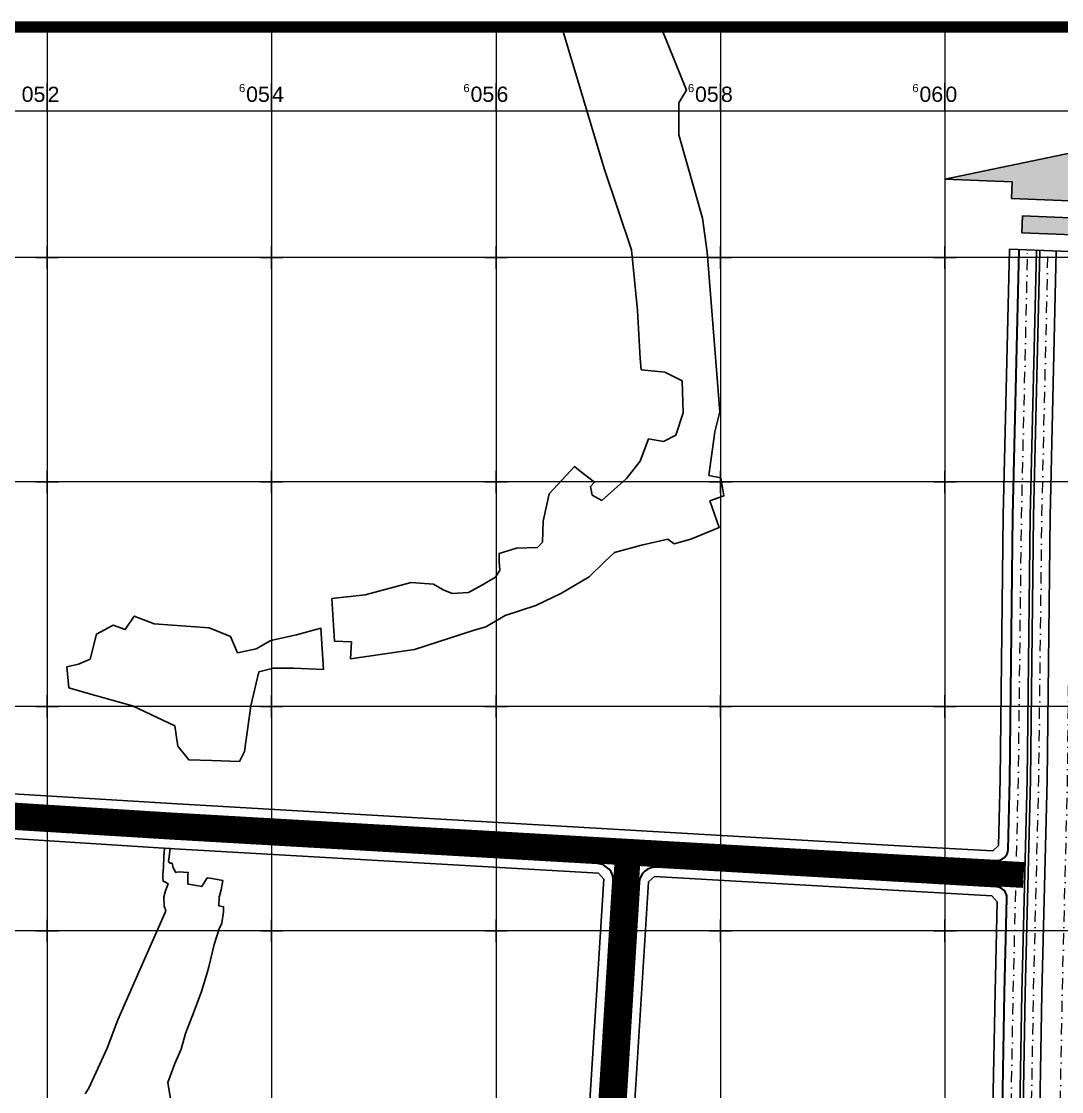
# Model space of a CAD drawing. Header units: millimetres. Extents: x 546597 to 607848, y 1180644 to 1193180.
# Drawn here: x 605177 to 606104, y 1187457 to 1188410 of the extents above; entities that cross this region are included whole.
import ezdxf
from ezdxf.enums import TextEntityAlignment as Align

# ---------------------------------------------------------------- set-up
doc = ezdxf.new("R2010")
doc.units = ezdxf.units.MM
doc.header["$MEASUREMENT"] = 0
doc.linetypes.add('DASHDOT', pattern=[1, 0.5, -0.25, 0, -0.25])
doc.linetypes.add('DASHED', pattern=[0.75, 0.5, -0.25])
doc.layers.get('0').update_dxf_attribs({"linetype": 'CONTINUOUS', "lineweight": 20})
for name, color, linetype, lineweight in [('A-DUONG', 1, 'CONTINUOUS', 35), ('A-LE', 4, 'CONTINUOUS', 25), ('A-TIM', 6, 'DASHDOT', 13), ('KHUNG', 2, 'CONTINUOUS', 120), ('toa do', 2, 'CONTINUOUS', 13)]:
    doc.layers.add(name, color=color, linetype=linetype, lineweight=lineweight)
for name, color, linetype in [('duong HH', 251, 'CONTINUOUS'), ('hatch CX cach ly', 70, 'CONTINUOUS'), ('SONG', 150, 'CONTINUOUS')]:
    doc.layers.add(name, color=color, linetype=linetype)
doc.styles.add('txt', font='VNARIAL.TTF', dxfattribs={"height": 0.2})

# ---------------------------------------------------------------- blocks, each defined once
blk = doc.blocks.new('MUITEN')
at = {"linetype": 'Continuous'}
h = blk.add_hatch(color=256, dxfattribs=at)
h.paths.add_polyline_path([(9.31, 0), (9.31, 2.82), (-9.31, 2.82), (-9.31, 0)])
h.paths.add_polyline_path([(11.27, 5.64), (11.27, 8.46), (22.55, 8.46), (0, 14.09), (-22.55, 8.46), (-11.27, 8.46), (-11.27, 5.64)])
for p, q in [((-22.55, 8.46), (0, 14.09)), ((-22.55, 8.46), (0, 14.09)), ((0, 14.09), (22.55, 8.46)), ((-11.27, 8.46), (-22.55, 8.46)), ((-11.27, 5.64), (-11.27, 8.46)), ((11.27, 8.46), (11.27, 5.64)), ((22.55, 8.46), (11.27, 8.46)), ((11.27, 5.64), (-11.27, 5.64)), ((9.31, 2.82), (-9.31, 2.82)), ((-9.31, 0), (-9.31, 2.82)), ((9.31, 0), (9.31, 2.82)), ((-11.27, -2.82), (11.27, -2.82))]:
    blk.add_line(p, q)
blk.add_lwpolyline([(9.31, 0), (-9.31, 0)])
blk = doc.blocks.new('CROSS')
for p, q in [((0, -5), (0, 5)), ((-5, 0), (5, 0))]:
    blk.add_line(p, q)

msp = doc.modelspace()

# ---------------------------------------------------------------- linework, layer by layer
at = {"layer": 'A-DUONG'}
for p, q in [((606060.48, 1187969.72), (606065.98, 1188207.2)), ((606057.7, 1187734.92), (606060.48, 1187969.72)), ((606056.17, 1187672.37), (606057.7, 1187734.92)), ((605136.1, 1187715.78), (605310.33, 1187704.9)), ((605310.33, 1187704.9), (605959.09, 1187667.39)), ((605308.94, 1187681.94), (605134.66, 1187692.83)), ((605690.29, 1187659.89), (605308.94, 1187681.94)), ((605959.09, 1187667.39), (606045.63, 1187662.63)), ((605681.56, 1187279.29), (605704.4, 1187643.98)), ((605727.37, 1187642.79), (605704.97, 1187285.15))]:
    msp.add_line(p, q, dxfattribs=at)
msp.add_lwpolyline([(606049.01, 1187403.24), (606051.22, 1187441.73), (606053.07, 1187545.17), (606055.12, 1187629.11, 0.404478), (606045.7, 1187639.34), (605743.21, 1187656.83)], format="xyb", dxfattribs=at)
for centre, radius, start, end in [((606046.18, 1187672.62), 10, 266.85517, 358.60157), ((605689.43, 1187644.92), 15, 356.41696, 86.6905), ((605742.34, 1187641.86), 15, 86.6905, 176.41696)]:
    msp.add_arc(centre, radius, start, end, dxfattribs=at)
at = {"layer": 'A-LE'}
for p, q in [((606051.98, 1187969.87), (606057.49, 1188207.54)), ((606049.2, 1187735.08), (606051.98, 1187969.87)), ((606047.76, 1187676.03), (606049.2, 1187735.08)), ((605136.63, 1187724.27), (605310.84, 1187713.39)), ((605310.84, 1187713.39), (605959.57, 1187675.87)), ((605308.43, 1187673.46), (605134.13, 1187684.34)), ((605691.33, 1187651.32), (605308.43, 1187673.46)), ((605959.57, 1187675.87), (606042.65, 1187671.31)), ((606042.65, 1187671.31), (606047.76, 1187676.03)), ((605672.91, 1187277.13), (605696.01, 1187646.04)), ((605696.01, 1187646.04), (605691.33, 1187651.32)), ((605741.25, 1187648.43), (605735.95, 1187643.73)), ((605735.95, 1187643.73), (605713.63, 1187287.31))]:
    msp.add_line(p, q, dxfattribs=at)
for points in [[(606064.71, 1187406.22), (606066.72, 1187441.15), (606068.57, 1187544.84), (606073.2, 1187734.64), (606075.97, 1187969.45), (606081.46, 1188205.97)], [(606067.73, 1187406.6), (606069.71, 1187441.03), (606071.56, 1187544.78), (606076.2, 1187734.59), (606078.97, 1187969.39), (606084.46, 1188205.9)], [(606082.56, 1187407.56), (606084.46, 1187440.48), (606086.31, 1187544.46), (606090.95, 1187734.32), (606093.72, 1187969.14), (606099.21, 1188205.56)], [(606040.36, 1187400.83), (606042.73, 1187442.05), (606044.57, 1187545.35), (606046.53, 1187625.77), (606041.66, 1187631.06), (605741.25, 1187648.43)]]:
    msp.add_lwpolyline(points, dxfattribs=at)
at = {"layer": 'A-TIM', "ltscale": 20, "flags": 128}
for points in [[(592183.62, 1182278.63), (592357.4, 1182330.09), (592674.17, 1182417.47), (592924.44, 1182487.53), (593123.06, 1182543.31), (593227.96, 1182572.9), (593331.28, 1182601.81), (593669.49, 1182696.57), (594164.58, 1182834.75), (594475.54, 1182922.01), (594831.83, 1183021.69), (595156.81, 1183112.7), (595566.87, 1183227.41), (595743.48, 1183276.06), (595821.37, 1183297.22), (595872, 1183314.81), (595924.86, 1183333.35), (595981.4, 1183355.78), (596043.76, 1183383.37), (596090.3, 1183406.67), (596142.37, 1183434.88), (596180.09, 1183457.3), (596198.49, 1183468.63), (596239.5, 1183494.87), (596291.39, 1183531.53), (596344.73, 1183572.4), (596411.41, 1183625.27), (596428.23, 1183638.65), (596519.9, 1183711.35), (596581.09, 1183759.89), (596628.15, 1183797.14), (596689.38, 1183845.7), (596752.85, 1183895.94), (596822.98, 1183951.57), (596913.03, 1184022.58), (596963.83, 1184063.16), (597029.69, 1184115.03), (597115.81, 1184183.27), (597192.54, 1184244.35), (597295.61, 1184325.94), (597412.87, 1184418.94), (597536.88, 1184516.76), (597708.25, 1184652.74), (597878.28, 1184787.4), (598020.99, 1184900.46), (598137.38, 1184993.46), (598272.43, 1185099.54), (598378.04, 1185184.12), (598502.46, 1185281.87), (598650.19, 1185399.54), (598722.21, 1185458.08), (598789.52, 1185512.73), (598844.89, 1185555.35), (598931.6, 1185619.71), (598982.63, 1185659.75), (599023.94, 1185696.72), (599176.61, 1185816.67), (599260.36, 1185880.08), (599314.69, 1185918.78), (599366.66, 1185954.41), (599431.03, 1185997.46), (599473.68, 1186025.1), (599540.08, 1186063.82), (599576.06, 1186084.8), (599622.46, 1186110.86), (599664.44, 1186132.51), (599715.46, 1186158.87), (599779.19, 1186191.08), (599841.32, 1186219.68), (599898.88, 1186244.7), (599971.5, 1186274), (600029.3, 1186297.15), (600088.61, 1186317.58), (600134.24, 1186333.49), (600183.46, 1186348.95), (600226.51, 1186362.98), (600282.25, 1186379.37), (600329.75, 1186392), (600386.94, 1186407.46), (600451.98, 1186423.83), (600528.84, 1186443.07), (600577.27, 1186454.53), (600634.91, 1186466.96), (600705.34, 1186480.29), (600778.02, 1186490.82), (600846.34, 1186500.18), (600938.44, 1186510.26), (600999.12, 1186514.46), (601050.46, 1186517.46), (601106.13, 1186520.86), (601178.07, 1186524.76), (601252.72, 1186526.64), (601284.47, 1186526.81), (601438.78, 1186530.93), (601551.95, 1186534.15), (601662.65, 1186537.01), (601773.88, 1186538.79), (601836.85, 1186540.67), (601933.86, 1186543.48), (602031.97, 1186546.52), (602127.2, 1186549.1), (602236.38, 1186552.4), (602369.15, 1186555.91), (602504.81, 1186559.9), (602616.65, 1186562.7), (602738.51, 1186565.99), (602835.62, 1186568.56), (602963.3, 1186572.55), (603066.25, 1186575.35), (603151.15, 1186577.95), (603236.78, 1186582.39), (603359.27, 1186587.54), (603479.88, 1186590.33), (603590.28, 1186592.91), (603744.08, 1186593.35), (603840.41, 1186596), (603946.61, 1186598.86), (604051.18, 1186601.68), (604216.84, 1186606.16), (604380.13, 1186610.59), (604553.62, 1186615.3), (604683.56, 1186618.82), (604894.62, 1186624.37), (605094.46, 1186629.8), (605226.3, 1186633.51), (605317.24, 1186636.29), (605355.47, 1186638.22), (605382.36, 1186640.55), (605451.55, 1186650.64), (605517.19, 1186665.86), (605568.03, 1186682.01), (605604.82, 1186696.5), (605652.88, 1186717.78), (605696.5, 1186740.75), (605741.94, 1186768.57), (605782.44, 1186797.12), (605821.28, 1186828.22), (605840.9, 1186845.91), (605863.25, 1186866.87), (605891.81, 1186896.44), (605926.84, 1186937.59), (605959.16, 1186980.78), (605982.39, 1187016.24), (606005.57, 1187056.61), (606027.77, 1187100.75), (606043.89, 1187137.02), (606069.71, 1187215.29), (606083.7, 1187265.65), (606090.2, 1187302.84), (606098.07, 1187359.28), (606102.7, 1187439.79), (606104.56, 1187544.08), (606109.19, 1187733.99), (606111.97, 1187968.82), (606117.45, 1188205.14)], [(606056.87, 1187404.95), (606058.97, 1187441.44), (606060.82, 1187545), (606065.45, 1187734.78), (606068.23, 1187969.58), (606073.71, 1188206.15)], [(606075.16, 1187407.26), (606077.08, 1187440.75), (606078.94, 1187544.62), (606083.57, 1187734.46), (606086.35, 1187969.26), (606091.83, 1188205.73)]]:
    msp.add_lwpolyline(points, dxfattribs=at)
for points in [[(600370.72, 1186838.58), (601064.11, 1187293.93), (603079, 1187880.47, -0.110958), (603735.38, 1187921.39), (604991.75, 1187720.25, 0.024099), (605135.38, 1187704.31), (605309.63, 1187693.42), (605958.45, 1187655.91), (606070.12, 1187649.77)], [(605717.54, 1187669.84), (605693.27, 1187282.22), (606302.55, 1186294.54), (606427.69, 1186090.09), (607099.01, 1185014.12, -0.097958), (607167.83, 1184832.68), (607212.44, 1184568.42)], [(605717.54, 1187669.84), (605693.27, 1187282.22), (606302.55, 1186294.54), (606427.69, 1186090.09), (607099.01, 1185014.12, -0.097958), (607167.83, 1184832.68), (607212.44, 1184568.42)]]:
    msp.add_lwpolyline(points, format="xyb", dxfattribs=at)
at = {"layer": 'duong HH', "color": 254, "ltscale": 3, "const_width": 23, "flags": 128}
msp.add_lwpolyline([(604106.74, 1187861.94), (604991.75, 1187720.25, 0.024099), (605135.38, 1187704.31), (605309.63, 1187693.42), (605958.45, 1187655.91), (606070.12, 1187649.77)], format="xyb", dxfattribs=at)
at = {"layer": 'duong HH', "color": 254, "ltscale": 2, "const_width": 23, "flags": 128}
msp.add_lwpolyline([(605717.54, 1187669.84), (605693.67, 1187288.7)], dxfattribs=at)
at = {"layer": 'hatch CX cach ly', "const_width": 4}
msp.add_lwpolyline([(604135.74, 1187857.3), (604991.75, 1187720.25, 0.024099), (605135.38, 1187704.31), (605309.63, 1187693.42), (605694.01, 1187671.2)], format="xyb", dxfattribs=at)
at = {"layer": 'hatch CX cach ly', "color": 200, "const_width": 2.5}
msp.add_lwpolyline([(604135.74, 1187857.3), (604991.75, 1187720.25, 0.024099), (605135.38, 1187704.31), (605309.63, 1187693.42), (605694.01, 1187671.2)], format="xyb", dxfattribs=at)
at = {"layer": 'hatch CX cach ly', "const_width": 4}
for points in [[(605741.07, 1187668.47), (605958.45, 1187655.91), (606025.77, 1187652.21)], [(605716.07, 1187646.31), (605693.27, 1187282.22), (605881.48, 1186977.12)]]:
    msp.add_lwpolyline(points, dxfattribs=at)
at = {"layer": 'hatch CX cach ly', "color": 200, "const_width": 2.5}
for points in [[(605741.07, 1187668.47), (605958.45, 1187655.91), (606025.77, 1187652.21)], [(605716.07, 1187646.31), (605693.27, 1187282.22), (605881.48, 1186977.12)]]:
    msp.add_lwpolyline(points, dxfattribs=at)
at = {"layer": 'KHUNG', "const_width": 10}
msp.add_lwpolyline([(607842.61, 1188405.4), (603792.61, 1188405.4), (603792.61, 1180648.5), (607842.61, 1180648.5)], close=True, dxfattribs=at)
at = {"layer": 'SONG'}
for points in [[(605658.45, 1188405.4), (605696.32, 1188279.4), (605720.54, 1188206.77), (605726.05, 1188152.85), (605728.25, 1188109.93), (605729.35, 1188100.02), (605750.27, 1188097.82), (605765.68, 1188090.12), (605766.78, 1188061.51), (605760.17, 1188041.7), (605749.16, 1188036.2), (605735.95, 1188038.4), (605728.25, 1188018.59), (605716.14, 1188003.18), (605694.12, 1187983.37), (605685.66, 1187988.31), (605684.07, 1187996.02), (605687.79, 1187999.74), (605675.03, 1188009.57), (605669.98, 1188013.82), (605647.38, 1187989.37), (605641.8, 1187965.19), (605641.27, 1187946.32), (605636.75, 1187941.54), (605618.14, 1187941.01), (605602.72, 1187936.22), (605602.72, 1187929.05), (605603.25, 1187921.34), (605599.34, 1187915.29), (605587.77, 1187908.2), (605575.41, 1187901.62), (605560.95, 1187900.57), (605552.8, 1187903.99), (605544.12, 1187908.98), (605524.4, 1187910.56), (605483.38, 1187899.52), (605453.67, 1187896.1), (605456.03, 1187857.99), (605471.02, 1187857.46), (605470.23, 1187842.48), (605527.29, 1187850.63), (605579.62, 1187867.72), (605590.93, 1187870.87), (605608.02, 1187880.86), (605635.37, 1187889.8), (605658.37, 1187901.05), (605682.82, 1187915.61), (605696.35, 1187928.61), (605705.45, 1187937.19), (605729.64, 1187943.69), (605753.05, 1187949.15), (605758.77, 1187944.99), (605773.6, 1187948.89), (605798.64, 1187959.33), (605790.53, 1187983.13), (605802.97, 1187987.63), (605800.27, 1188003.68), (605789.63, 1188005.84), (605795.03, 1188044.79), (605799.35, 1188062.35), (605788.09, 1188204.68), (605784.07, 1188235.12), (605762.81, 1188309.21), (605762.81, 1188337.93), (605769.64, 1188349.12), (605748.39, 1188401.96), (605745.91, 1188405.4)], [(605309.84, 1187450.23), (605307.36, 1187464.86), (605313.73, 1187481.69), (605319.36, 1187494.49), (605323.36, 1187508.66), (605330.94, 1187528.31), (605337.44, 1187546.09), (605342.57, 1187562.5), (605343.95, 1187568), (605348.92, 1187587.9), (605353.37, 1187601.8), (605355.62, 1187606.85), (605357.18, 1187616.87), (605357.11, 1187621.43), (605352.93, 1187622.44), (605353.31, 1187629.88), (605355, 1187636.6), (605356.4, 1187644.9), (605348.49, 1187646.23), (605346.73, 1187646.53), (605342.57, 1187647.23), (605337.67, 1187639.52), (605333, 1187640.31), (605327.73, 1187641.24), (605325.43, 1187641.68), (605325.32, 1187649.95), (605325.67, 1187652.05), (605317.34, 1187652.54), (605314.54, 1187652.14), (605312.17, 1187656.22), (605311.38, 1187660.19), (605309.3, 1187660.45), (605308.09, 1187662.02), (605308.98, 1187668.23), (605309.71, 1187673.39), (605304.41, 1187673.71), (605303.81, 1187665.81), (605303.73, 1187656.62), (605302.92, 1187650.31), (605303.16, 1187647.7), (605303.45, 1187644.24), (605305.36, 1187643.38), (605307.86, 1187642.01), (605305.34, 1187635.52), (605303.82, 1187630.46), (605304.1, 1187622.07), (605304.86, 1187620.16), (605305.77, 1187618.52), (605305.18, 1187616.31), (605282.68, 1187565.34), (605263.01, 1187520.71), (605253.47, 1187495.42), (605245.21, 1187477.4), (605237.15, 1187459.83), (605233.78, 1187454.72)]]:
    msp.add_lwpolyline(points, dxfattribs=at)
msp.add_lwpolyline([(605446.16, 1187833.03), (605419.87, 1187834.17), (605401.58, 1187834.17), (605388.44, 1187830.75), (605381.58, 1187800.47), (605375.87, 1187759.91), (605371.3, 1187750.77), (605346.72, 1187751.91), (605326.15, 1187752.48), (605316.44, 1187764.48), (605313.58, 1187782.76), (605275.86, 1187800.47), (605237.58, 1187811.32), (605219.29, 1187816.46), (605217.58, 1187835.32), (605227.86, 1187837.6), (605238.15, 1187842.17), (605243.86, 1187864.45), (605258.72, 1187872.45), (605269.58, 1187868.45), (605277.58, 1187880.44), (605295.29, 1187873.59), (605344.44, 1187870.16), (605363.3, 1187862.16), (605369.58, 1187847.88), (605386.15, 1187851.31), (605399.3, 1187858.74), (605422.15, 1187863.88), (605443.87, 1187869.59)], close=True, dxfattribs=at)
at = {"layer": 'toa do', "color": 250}
for p, q in [((605199.96, 1188405.4), (605199.96, 1184249.62)), ((605399.96, 1188405.4), (605399.96, 1184250.23)), ((605599.96, 1188405.4), (605599.96, 1184250.85)), ((605799.96, 1188405.4), (605799.96, 1184251.46)), ((607842.61, 1188199.99), (599121.73, 1188199.99)), ((607842.61, 1187799.99), (599121.73, 1187799.99)), ((607842.61, 1187599.99), (596843.11, 1187599.99))]:
    msp.add_line(p, q, dxfattribs=at)
at = {"layer": 'toa do', "color": 252}
for p, q in [((605999.96, 1188405.4), (605999.96, 1184252.08)), ((607842.61, 1187999.99), (599121.73, 1187999.99))]:
    msp.add_line(p, q, dxfattribs=at)
at = {"layer": 'toa do', "linetype": 'Continuous'}
for p, q in [((605199.96, 1188330.4), (605199.96, 1188355.4)), ((605399.96, 1188330.4), (605399.96, 1188355.4)), ((605599.96, 1188330.4), (605599.96, 1188355.4)), ((605799.96, 1188330.4), (605799.96, 1188355.4)), ((605999.96, 1188330.4), (605999.96, 1188355.4))]:
    msp.add_line(p, q, dxfattribs=at)
at = {"layer": 'toa do', "color": 7}
msp.add_lwpolyline([(591717.61, 1180723.5), (607767.61, 1180723.5), (607767.61, 1188330.4), (591717.61, 1188330.4)], close=True, dxfattribs=at)

# ---------------------------------------------------------------- block references
at = {"layer": 'A-LE', "linetype": 'DASHED', "ltscale": 15, "xscale": 5.3231928056128, "yscale": 5.32319276834977, "zscale": 5.3231928056128, "rotation": 357.7071440294772}
msp.add_blockref('MUITEN', (606118.05, 1188220.13), dxfattribs=at)
at = {"layer": 'toa do', "xscale": 2, "yscale": 2, "zscale": 2}
for p in [(605199.96, 1188199.99), (605199.96, 1188199.99), (605399.96, 1188199.99), (605399.96, 1188199.99), (605599.96, 1188199.99), (605599.96, 1188199.99), (605799.96, 1188199.99), (605799.96, 1188199.99), (605999.96, 1188199.99), (605999.96, 1188199.99), (605199.96, 1187999.99), (605199.96, 1187999.99), (605399.96, 1187999.99), (605399.96, 1187999.99), (605599.96, 1187999.99), (605599.96, 1187999.99), (605799.96, 1187999.99), (605799.96, 1187999.99), (605999.96, 1187999.99), (605999.96, 1187999.99), (605199.96, 1187799.99), (605199.96, 1187799.99), (605399.96, 1187799.99), (605399.96, 1187799.99), (605599.96, 1187799.99), (605599.96, 1187799.99), (605799.96, 1187799.99), (605799.96, 1187799.99), (605999.96, 1187799.99), (605999.96, 1187799.99), (605199.96, 1187599.99), (605199.96, 1187599.99), (605399.96, 1187599.99), (605399.96, 1187599.99), (605599.96, 1187599.99), (605599.96, 1187599.99), (605799.96, 1187599.99), (605799.96, 1187599.99), (605999.96, 1187599.99), (605999.96, 1187599.99)]:
    msp.add_blockref('CROSS', p, dxfattribs=at)

# ---------------------------------------------------------------- texts
at = {"layer": 'toa do', "linetype": 'Continuous', "style": 'txt'}
for s, height, p in [('05', 13.6, (605198.36, 1188352.29)), ('6', 7.2, (605376.48, 1188354.58)), ('05', 13.6, (605398.36, 1188352.29)), ('6', 7.2, (605576.48, 1188354.58)), ('05', 13.6, (605598.36, 1188352.29)), ('6', 7.2, (605776.48, 1188354.58)), ('05', 13.6, (605798.36, 1188352.29)), ('6', 7.2, (605976.48, 1188354.58)), ('06', 13.6, (605998.36, 1188352.29))]:
    msp.add_text(s, height=height, dxfattribs=at).set_placement(p, align=Align.TOP_RIGHT)
for s, p in [('2', (605200.36, 1188352.17)), ('4', (605400.36, 1188352.2)), ('6', (605600.36, 1188352.29)), ('8', (605800.36, 1188352.29)), ('0', (606000.36, 1188352.29))]:
    msp.add_text(s, height=13.6, dxfattribs=at).set_placement(p, align=Align.TOP_LEFT)

doc.saveas('drawing.dxf')
